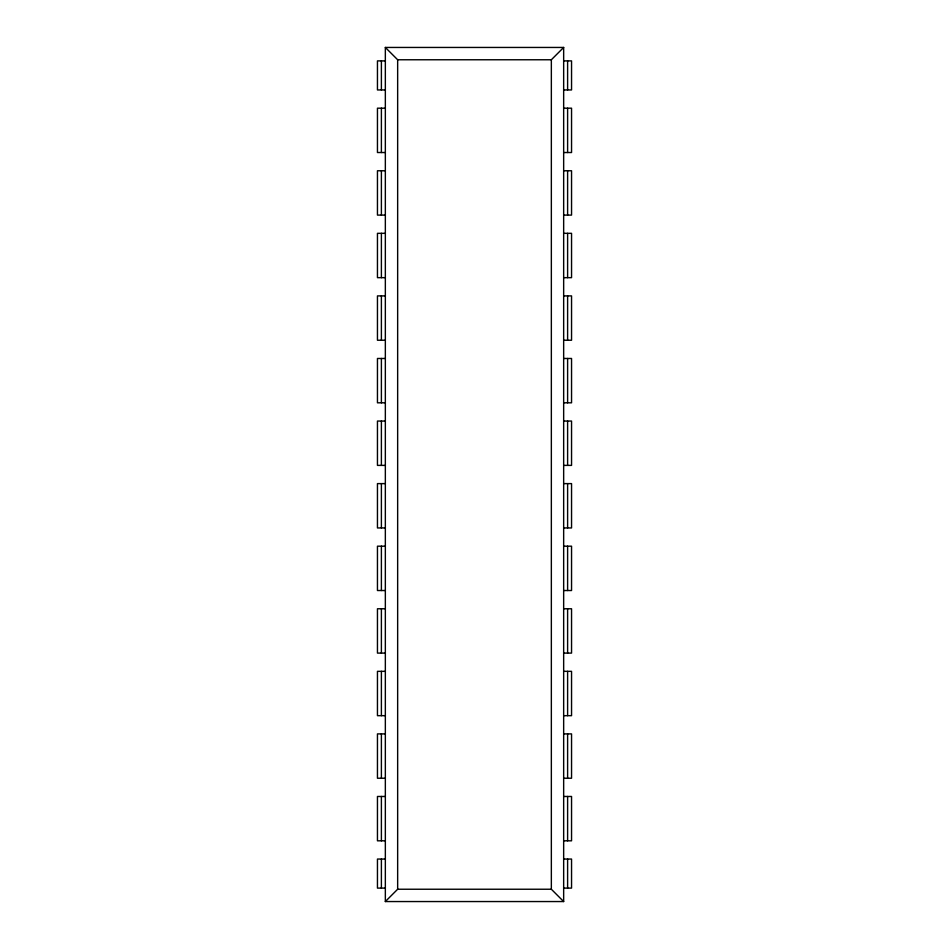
<?xml version="1.0" encoding="UTF-8"?>
<svg xmlns="http://www.w3.org/2000/svg" width="949" height="949" viewBox="0 0 949 949"><rect width="100%" height="100%" fill="white"/><g stroke="black" fill="none" stroke-linecap="round" stroke-linejoin="round"><path stroke-width="1.42" d="M563.659 901.55L551.345 889.237L551.345 59.763L563.659 47.45L385.341 47.45L385.341 901.55L563.659 901.55L563.659 47.45M385.341 901.55L397.655 889.237L397.655 59.763L385.341 47.45M397.655 59.763L551.345 59.763M385.341 60.89L377.453 60.89L377.453 89.953L385.341 89.953M563.659 60.89L571.547 60.89L571.547 89.953L563.659 89.953M385.341 108.186L377.453 108.186L377.453 152.528L385.341 152.528M563.659 108.186L571.547 108.186L571.547 152.528L563.659 152.528M385.341 170.761L377.453 170.761L377.453 215.103L385.341 215.103M563.659 170.761L571.547 170.761L571.547 215.103L563.659 215.103M385.341 233.324L377.453 233.324L377.453 277.666L385.341 277.666M563.659 233.324L571.547 233.324L571.547 277.666L563.659 277.666M385.341 295.898L377.453 295.898L377.453 340.24L385.341 340.24M563.659 295.898L571.547 295.898L571.547 340.24L563.659 340.24M385.341 358.473L377.453 358.473L377.453 402.815L385.341 402.815M563.659 358.473L571.547 358.473L571.547 402.815L563.659 402.815M385.341 421.048L377.453 421.048L377.453 465.39L385.341 465.39M563.659 421.048L571.547 421.048L571.547 465.39L563.659 465.39M385.341 483.61L377.453 483.61L377.453 527.952L385.341 527.952M563.659 483.61L571.547 483.61L571.547 527.952L563.659 527.952M385.341 546.185L377.453 546.185L377.453 590.527L385.341 590.527M563.659 546.185L571.547 546.185L571.547 590.527L563.659 590.527M385.341 608.76L377.453 608.76L377.453 653.102L385.341 653.102M563.659 608.76L571.547 608.76L571.547 653.102L563.659 653.102M385.341 671.334L377.453 671.334L377.453 715.676L385.341 715.676M563.659 671.334L571.547 671.334L571.547 715.676L563.659 715.676M385.341 733.897L377.453 733.897L377.453 778.239L385.341 778.239M563.659 733.897L571.547 733.897L571.547 778.239L563.659 778.239M385.341 796.472L377.453 796.472L377.453 840.814L385.341 840.814M563.659 796.472L571.547 796.472L571.547 840.814L563.659 840.814M385.341 859.047L377.453 859.047L377.453 888.11L385.341 888.11M563.659 859.047L571.547 859.047L571.547 888.11L563.659 888.11M397.655 889.237L551.345 889.237M567.609 60.89L567.609 89.953M567.609 108.186L567.609 152.528M567.609 170.761L567.609 215.103M567.609 233.324L567.609 277.666M567.609 295.898L567.609 340.24M567.609 358.473L567.609 402.815M567.609 421.048L567.609 465.39M567.609 483.61L567.609 527.952M567.609 546.185L567.609 590.527M567.609 608.76L567.609 653.102M567.609 671.334L567.609 715.676M567.609 733.897L567.609 778.239M567.609 796.472L567.609 840.814M567.609 859.047L567.609 888.11M381.391 60.89L381.391 89.953M381.391 108.186L381.391 152.528M381.391 170.761L381.391 215.103M381.391 233.324L381.391 277.666M381.391 295.898L381.391 340.24M381.391 358.473L381.391 402.815M381.391 421.048L381.391 465.39M381.391 483.61L381.391 527.952M381.391 546.185L381.391 590.527M381.391 608.76L381.391 653.102M381.391 671.334L381.391 715.676M381.391 733.897L381.391 778.239M381.391 796.472L381.391 840.814M381.391 859.047L381.391 888.11"/></g></svg>
